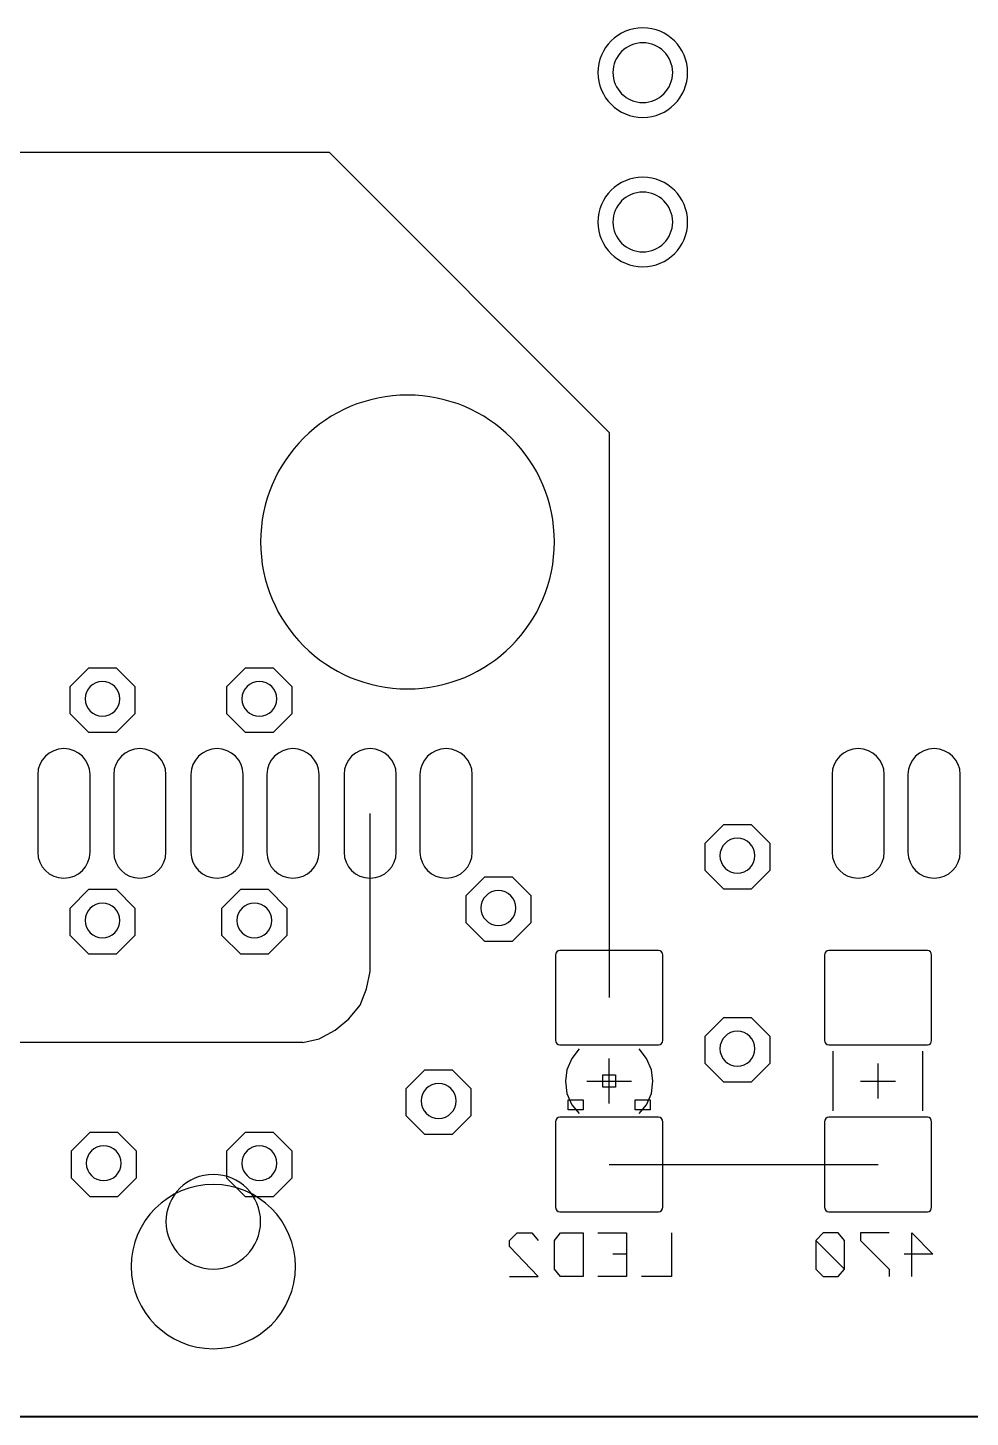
# Model space of a CAD drawing. Extents: x 82 to 212, y 79 to 137.
# Drawn here: x 143.79 to 159.82, y 78.68 to 102.3 of the extents above; entities that cross this region are included whole.
import ezdxf

# ---------------------------------------------------------------- set-up
doc = ezdxf.new("R2010")
doc.units = 0
for name, color, linetype in [('Circuit_2013-04-18', 7, 'CONTINUOUS'), ('Circuit_2013-08-08', 7, 'CONTINUOUS'), ('Cutout', 7, 'CONTINUOUS'), ('Holes_Screws', 7, 'CONTINUOUS')]:
    doc.layers.add(name, color=color, linetype=linetype)

msp = doc.modelspace()

# ---------------------------------------------------------------- linework, layer by layer
at = {"layer": 'Circuit_2013-04-18', "color": 7}
for points in [[(154.756556, 101.5365), (154.756556, 101.5365)], [(155.010556, 101.5365), (155.010556, 101.5365)], [(154.756556, 98.9965), (154.756556, 98.9965)], [(155.010556, 98.9965), (155.010556, 98.9965)], [(145.612556, 90.635667), (145.295056, 90.318167), (144.829389, 90.318167), (144.511889, 90.635667), (144.511889, 91.101333), (144.829389, 91.418833), (145.295056, 91.418833), (145.612556, 91.101333), (145.612556, 90.635667), (145.612556, 90.635667)], [(148.279556, 90.635667), (147.962056, 90.318167), (147.496389, 90.318167), (147.178889, 90.635667), (147.178889, 91.101333), (147.496389, 91.418833), (147.962056, 91.418833), (148.279556, 91.101333), (148.279556, 90.635667), (148.279556, 90.635667)], [(145.358556, 90.889667), (145.358556, 90.889667)], [(148.025556, 90.889667), (148.025556, 90.889667)], [(143.961556, 89.602733), (143.961556, 88.281933), (143.961556, 88.281933)], [(144.850556, 88.281933), (144.850556, 89.602733)], [(145.252722, 89.602733), (145.252722, 88.281933), (145.252722, 88.281933)], [(146.141722, 88.281933), (146.141722, 89.602733)], [(146.565056, 89.602733), (146.565056, 88.281933), (146.565056, 88.281933)], [(147.454056, 88.281933), (147.454056, 89.602733)], [(147.856222, 89.602733), (147.856222, 88.281933), (147.856222, 88.281933)], [(148.745222, 88.281933), (148.745222, 89.602733)], [(149.168556, 89.602733), (149.168556, 88.281933), (149.168556, 88.281933)], [(150.057556, 88.281933), (150.057556, 89.602733)], [(150.459722, 89.602733), (150.459722, 88.281933), (150.459722, 88.281933)], [(151.348722, 88.281933), (151.348722, 89.602733)], [(157.465889, 89.602733), (157.465889, 88.281933), (157.465889, 88.281933)], [(158.354889, 88.281933), (158.354889, 89.602733)], [(158.757056, 89.602733), (158.757056, 88.281933), (158.757056, 88.281933)], [(159.646056, 88.281933), (159.646056, 89.602733)], [(156.407556, 87.968667), (156.090056, 87.651167), (155.624389, 87.651167), (155.306889, 87.968667), (155.306889, 88.434333), (155.624389, 88.751833), (156.090056, 88.751833), (156.407556, 88.434333), (156.407556, 87.968667), (156.407556, 87.968667)], [(156.153556, 88.222667), (156.153556, 88.222667)], [(145.612556, 86.868), (145.295056, 86.5505), (144.829389, 86.5505), (144.511889, 86.868), (144.511889, 87.333667), (144.829389, 87.651167), (145.295056, 87.651167), (145.612556, 87.333667), (145.612556, 86.868), (145.612556, 86.868)], [(148.194889, 86.868), (147.877389, 86.5505), (147.411722, 86.5505), (147.094222, 86.868), (147.094222, 87.333667), (147.411722, 87.651167), (147.877389, 87.651167), (148.194889, 87.333667), (148.194889, 86.868), (148.194889, 86.868)], [(152.343556, 87.079667), (152.026056, 86.762167), (151.560389, 86.762167), (151.242889, 87.079667), (151.242889, 87.545333), (151.560389, 87.862833), (152.026056, 87.862833), (152.343556, 87.545333), (152.343556, 87.079667), (152.343556, 87.079667)], [(152.089556, 87.333667), (152.089556, 87.333667)], [(145.358556, 87.122), (145.358556, 87.122)], [(147.940889, 87.122), (147.940889, 87.122)], [(152.766889, 86.533567), (152.766889, 85.085767), (152.766889, 85.085767)], [(154.514409, 86.614), (152.839702, 86.614)], [(154.587222, 85.085767), (154.587222, 86.533567)], [(157.338889, 86.533567), (157.338889, 85.085767), (157.338889, 85.085767)], [(159.086409, 86.614), (157.411702, 86.614)], [(159.159222, 85.085767), (159.159222, 86.533567)], [(156.407556, 84.687833), (156.090056, 84.370333), (155.624389, 84.370333), (155.306889, 84.687833), (155.306889, 85.1535), (155.624389, 85.471), (156.090056, 85.471), (156.407556, 85.1535), (156.407556, 84.687833), (156.407556, 84.687833)], [(152.839702, 85.005333), (154.514409, 85.005333)], [(156.153556, 84.941833), (156.153556, 84.941833)], [(157.411702, 85.005333), (159.086409, 85.005333)], [(151.327556, 83.798833), (151.010056, 83.481333), (150.544389, 83.481333), (150.226889, 83.798833), (150.226889, 84.2645), (150.544389, 84.582), (151.010056, 84.582), (151.327556, 84.2645), (151.327556, 83.798833), (151.327556, 83.798833)], [(153.677056, 84.0105), (153.677056, 84.7725)], [(158.249056, 84.095167), (158.249056, 84.687833)], [(153.296056, 84.3915), (154.058056, 84.3915)], [(153.571222, 84.497333), (153.782889, 84.497333), (153.782889, 84.285667), (153.571222, 84.285667), (153.571222, 84.497333), (153.571222, 84.497333)], [(157.952722, 84.3915), (158.545389, 84.3915)], [(151.073556, 84.052833), (151.073556, 84.052833)], [(152.978556, 84.074), (153.232556, 84.074), (153.232556, 83.904667), (152.978556, 83.904667), (152.978556, 84.074), (152.978556, 84.074)], [(154.121556, 84.074), (154.375556, 84.074), (154.375556, 83.904667), (154.121556, 83.904667), (154.121556, 84.074), (154.121556, 84.074)], [(152.766889, 83.697233), (152.766889, 82.249433), (152.766889, 82.249433)], [(154.514409, 83.777667), (152.839702, 83.777667)], [(154.587222, 82.249433), (154.587222, 83.697233)], [(157.338889, 83.697233), (157.338889, 82.249433), (157.338889, 82.249433)], [(159.086409, 83.777667), (157.411702, 83.777667)], [(159.159222, 82.249433), (159.159222, 83.697233)], [(145.633722, 82.7405), (145.316222, 82.423), (144.850556, 82.423), (144.533056, 82.7405), (144.533056, 83.206167), (144.850556, 83.523667), (145.316222, 83.523667), (145.633722, 83.206167), (145.633722, 82.7405), (145.633722, 82.7405)], [(148.279556, 82.7405), (147.962056, 82.423), (147.496389, 82.423), (147.178889, 82.7405), (147.178889, 83.206167), (147.496389, 83.523667), (147.962056, 83.523667), (148.279556, 83.206167), (148.279556, 82.7405), (148.279556, 82.7405)], [(145.379722, 82.9945), (145.379722, 82.9945)], [(148.025556, 82.9945), (148.025556, 82.9945)], [(147.750389, 81.999667), (147.750389, 81.999667)], [(152.839702, 82.169), (154.514409, 82.169)], [(157.411702, 82.169), (159.086409, 82.169)], [(210.424889, 78.6765), (83.467222, 78.6765)]]:
    msp.add_lwpolyline(points, dxfattribs=at)
at = {"layer": 'Circuit_2013-04-18', "color": 5}
for points in [[(141.209889, 100.181833), (148.914556, 100.181833), (153.677056, 95.419333), (153.677056, 85.809667)], [(149.613056, 87.0585), (149.613056, 88.942333)], [(148.470056, 85.047667), (148.745222, 85.111167), (149.020389, 85.259333), (149.253222, 85.449833), (149.443722, 85.682667), (149.549556, 85.957833), (149.613056, 86.254167), (149.613056, 86.5505), (149.613056, 87.0585)], [(148.470056, 85.047667), (142.268222, 85.047667)], [(153.677056, 82.973333), (158.249056, 82.973333)], [(144.194389, 78.6765), (144.130889, 78.6765)], [(144.765889, 78.6765), (144.702389, 78.6765)], [(145.337389, 78.6765), (145.273889, 78.6765)], [(145.908889, 78.6765), (145.845389, 78.6765)], [(146.480389, 78.6765), (146.416889, 78.6765)], [(147.051889, 78.6765), (146.988389, 78.6765)], [(147.623389, 78.6765), (147.559889, 78.6765)], [(148.194889, 78.6765), (148.131389, 78.6765)], [(148.766389, 78.6765), (148.702889, 78.6765)], [(149.337889, 78.6765), (149.274389, 78.6765)], [(149.909389, 78.6765), (149.845889, 78.6765)], [(150.480889, 78.6765), (150.417389, 78.6765)], [(151.052389, 78.6765), (150.988889, 78.6765)], [(151.623889, 78.6765), (151.560389, 78.6765)], [(152.195389, 78.6765), (152.131889, 78.6765)], [(152.766889, 78.6765), (152.703389, 78.6765)], [(153.359556, 78.6765), (153.274889, 78.6765)], [(153.931056, 78.6765), (153.867556, 78.6765)], [(154.502556, 78.6765), (154.439056, 78.6765)], [(155.074056, 78.6765), (155.010556, 78.6765)], [(155.645556, 78.6765), (155.582056, 78.6765)], [(156.217056, 78.6765), (156.153556, 78.6765)], [(156.788556, 78.6765), (156.725056, 78.6765)], [(157.360056, 78.6765), (157.296556, 78.6765)], [(157.931556, 78.6765), (157.868056, 78.6765)], [(158.503056, 78.6765), (158.439556, 78.6765)], [(159.074556, 78.6765), (159.011056, 78.6765)], [(159.646056, 78.6765), (159.582556, 78.6765)]]:
    msp.add_lwpolyline(points, dxfattribs=at)
at = {"layer": 'Circuit_2013-04-18', "color": 6}
for points in [[(152.745722, 93.556667), (152.745722, 93.556667)], [(153.169056, 84.941833), (153.042056, 84.7725), (152.957389, 84.582), (152.936222, 84.3915), (152.957389, 84.179833), (153.042056, 83.989333), (153.169056, 83.841167)], [(154.185056, 83.841167), (154.312056, 83.989333), (154.396722, 84.179833), (154.417889, 84.3915), (154.396722, 84.582), (154.312056, 84.7725), (154.185056, 84.941833)], [(157.487056, 83.8835), (157.487056, 84.8995)], [(159.011056, 83.8835), (159.011056, 84.8995)]]:
    msp.add_lwpolyline(points, dxfattribs=at)
at = {"layer": 'Circuit_2013-04-18', "color": 2}
for points in [[(151.983722, 81.068333), (152.470556, 81.068333), (151.983722, 81.576333), (151.983722, 81.682167), (152.110722, 81.809167), (152.364722, 81.809167), (152.470556, 81.682167)], [(153.232556, 81.809167), (153.232556, 81.068333), (152.851556, 81.068333), (152.745722, 81.195333), (152.745722, 81.682167), (152.851556, 81.809167), (153.232556, 81.809167)], [(153.486556, 81.809167), (153.973389, 81.809167), (153.973389, 81.068333), (153.486556, 81.068333)], [(154.735389, 81.809167), (154.735389, 81.068333), (154.227389, 81.068333)], [(153.973389, 81.449333), (153.740556, 81.449333)]]:
    msp.add_lwpolyline(points, dxfattribs=at)
at = {"layer": 'Circuit_2013-04-18', "color": 1}
for points in [[(157.677556, 81.195333), (157.677556, 81.682167), (157.571722, 81.809167), (157.317722, 81.809167), (157.190722, 81.682167), (157.190722, 81.195333), (157.317722, 81.068333), (157.571722, 81.068333), (157.677556, 81.195333), (157.190722, 81.682167)], [(158.439556, 81.809167), (157.952722, 81.809167), (157.952722, 81.682167), (158.439556, 81.195333), (158.439556, 81.068333)], [(158.820556, 81.068333), (158.820556, 81.809167), (159.180389, 81.449333), (158.693556, 81.449333)]]:
    msp.add_lwpolyline(points, dxfattribs=at)
at = {"layer": 'Circuit_2013-04-18', "color": 7}
for points in [[(154.248556, 102.2985), (153.827714, 102.2985), (153.486556, 101.957341), (153.486556, 101.5365)], [(155.010556, 101.5365), (155.010556, 101.957341), (154.669397, 102.2985), (154.248556, 102.2985)], [(154.248556, 102.0445), (153.967996, 102.0445), (153.740556, 101.81706), (153.740556, 101.5365)], [(154.756556, 101.5365), (154.756556, 101.81706), (154.529115, 102.0445), (154.248556, 102.0445)], [(153.486556, 101.5365), (153.486556, 101.115659), (153.827714, 100.7745), (154.248556, 100.7745)], [(153.740556, 101.5365), (153.740556, 101.25594), (153.967996, 101.0285), (154.248556, 101.0285)], [(154.248556, 100.7745), (154.669397, 100.7745), (155.010556, 101.115659), (155.010556, 101.5365)], [(154.248556, 101.0285), (154.529115, 101.0285), (154.756556, 101.25594), (154.756556, 101.5365)], [(154.248556, 99.7585), (153.827714, 99.7585), (153.486556, 99.417341), (153.486556, 98.9965)], [(155.010556, 98.9965), (155.010556, 99.417341), (154.669397, 99.7585), (154.248556, 99.7585)], [(154.248556, 99.5045), (153.967996, 99.5045), (153.740556, 99.27706), (153.740556, 98.9965)], [(154.756556, 98.9965), (154.756556, 99.27706), (154.529115, 99.5045), (154.248556, 99.5045)], [(153.486556, 98.9965), (153.486556, 98.575659), (153.827714, 98.2345), (154.248556, 98.2345)], [(153.740556, 98.9965), (153.740556, 98.71594), (153.967996, 98.4885), (154.248556, 98.4885)], [(154.248556, 98.2345), (154.669397, 98.2345), (155.010556, 98.575659), (155.010556, 98.9965)], [(154.248556, 98.4885), (154.529115, 98.4885), (154.756556, 98.71594), (154.756556, 98.9965)], [(145.062222, 91.186), (144.898562, 91.186), (144.765889, 91.053327), (144.765889, 90.889667)], [(145.358556, 90.889667), (145.358556, 91.053327), (145.225883, 91.186), (145.062222, 91.186)], [(147.729222, 91.186), (147.565562, 91.186), (147.432889, 91.053327), (147.432889, 90.889667)], [(148.025556, 90.889667), (148.025556, 91.053327), (147.892883, 91.186), (147.729222, 91.186)], [(144.765889, 90.889667), (144.765889, 90.726006), (144.898562, 90.593333), (145.062222, 90.593333)], [(145.062222, 90.593333), (145.225883, 90.593333), (145.358556, 90.726006), (145.358556, 90.889667)], [(147.432889, 90.889667), (147.432889, 90.726006), (147.565562, 90.593333), (147.729222, 90.593333)], [(147.729222, 90.593333), (147.892883, 90.593333), (148.025556, 90.726006), (148.025556, 90.889667)], [(144.406056, 90.043), (144.160565, 90.043), (143.961556, 89.845885), (143.961556, 89.602733)], [(144.850556, 89.602733), (144.850556, 89.845885), (144.651547, 90.043), (144.406056, 90.043)], [(145.697222, 90.043), (145.451731, 90.043), (145.252722, 89.845885), (145.252722, 89.602733)], [(146.141722, 89.602733), (146.141722, 89.845885), (145.942713, 90.043), (145.697222, 90.043)], [(147.009556, 90.043), (146.764065, 90.043), (146.565056, 89.845885), (146.565056, 89.602733)], [(147.454056, 89.602733), (147.454056, 89.845885), (147.255047, 90.043), (147.009556, 90.043)], [(148.300722, 90.043), (148.055231, 90.043), (147.856222, 89.845885), (147.856222, 89.602733)], [(148.745222, 89.602733), (148.745222, 89.845885), (148.546213, 90.043), (148.300722, 90.043)], [(149.613056, 90.043), (149.367565, 90.043), (149.168556, 89.845885), (149.168556, 89.602733)], [(150.057556, 89.602733), (150.057556, 89.845885), (149.858547, 90.043), (149.613056, 90.043)], [(150.904222, 90.043), (150.658731, 90.043), (150.459722, 89.845885), (150.459722, 89.602733)], [(151.348722, 89.602733), (151.348722, 89.845885), (151.149713, 90.043), (150.904222, 90.043)], [(157.910389, 90.043), (157.664898, 90.043), (157.465889, 89.845885), (157.465889, 89.602733)], [(158.354889, 89.602733), (158.354889, 89.845885), (158.15588, 90.043), (157.910389, 90.043)], [(159.201556, 90.043), (158.956065, 90.043), (158.757056, 89.845885), (158.757056, 89.602733)], [(159.646056, 89.602733), (159.646056, 89.845885), (159.447047, 90.043), (159.201556, 90.043)], [(155.857222, 88.519), (155.693562, 88.519), (155.560889, 88.386327), (155.560889, 88.222667)], [(156.153556, 88.222667), (156.153556, 88.386327), (156.020883, 88.519), (155.857222, 88.519)], [(143.961556, 88.281933), (143.961556, 88.038782), (144.160565, 87.841667), (144.406056, 87.841667)], [(144.406056, 87.841667), (144.651547, 87.841667), (144.850556, 88.038782), (144.850556, 88.281933)], [(145.252722, 88.281933), (145.252722, 88.038782), (145.451731, 87.841667), (145.697222, 87.841667)], [(145.697222, 87.841667), (145.942713, 87.841667), (146.141722, 88.038782), (146.141722, 88.281933)], [(146.565056, 88.281933), (146.565056, 88.038782), (146.764065, 87.841667), (147.009556, 87.841667)], [(147.009556, 87.841667), (147.255047, 87.841667), (147.454056, 88.038782), (147.454056, 88.281933)], [(147.856222, 88.281933), (147.856222, 88.038782), (148.055231, 87.841667), (148.300722, 87.841667)], [(148.300722, 87.841667), (148.546213, 87.841667), (148.745222, 88.038782), (148.745222, 88.281933)], [(149.168556, 88.281933), (149.168556, 88.038782), (149.367565, 87.841667), (149.613056, 87.841667)], [(149.613056, 87.841667), (149.858547, 87.841667), (150.057556, 88.038782), (150.057556, 88.281933)], [(150.459722, 88.281933), (150.459722, 88.038782), (150.658731, 87.841667), (150.904222, 87.841667)], [(150.904222, 87.841667), (151.149713, 87.841667), (151.348722, 88.038782), (151.348722, 88.281933)], [(155.560889, 88.222667), (155.560889, 88.059006), (155.693562, 87.926333), (155.857222, 87.926333)], [(155.857222, 87.926333), (156.020883, 87.926333), (156.153556, 88.059006), (156.153556, 88.222667)], [(157.465889, 88.281933), (157.465889, 88.038782), (157.664898, 87.841667), (157.910389, 87.841667)], [(157.910389, 87.841667), (158.15588, 87.841667), (158.354889, 88.038782), (158.354889, 88.281933)], [(158.757056, 88.281933), (158.757056, 88.038782), (158.956065, 87.841667), (159.201556, 87.841667)], [(159.201556, 87.841667), (159.447047, 87.841667), (159.646056, 88.038782), (159.646056, 88.281933)], [(145.062222, 87.418333), (144.898562, 87.418333), (144.765889, 87.285661), (144.765889, 87.122)], [(145.358556, 87.122), (145.358556, 87.285661), (145.225883, 87.418333), (145.062222, 87.418333)], [(147.644556, 87.418333), (147.480895, 87.418333), (147.348222, 87.285661), (147.348222, 87.122)], [(147.940889, 87.122), (147.940889, 87.285661), (147.808216, 87.418333), (147.644556, 87.418333)], [(151.793222, 87.63), (151.629562, 87.63), (151.496889, 87.497327), (151.496889, 87.333667)], [(152.089556, 87.333667), (152.089556, 87.497327), (151.956883, 87.63), (151.793222, 87.63)], [(151.496889, 87.333667), (151.496889, 87.170006), (151.629562, 87.037333), (151.793222, 87.037333)], [(151.793222, 87.037333), (151.956883, 87.037333), (152.089556, 87.170006), (152.089556, 87.333667)], [(144.765889, 87.122), (144.765889, 86.958339), (144.898562, 86.825667), (145.062222, 86.825667)], [(145.062222, 86.825667), (145.225883, 86.825667), (145.358556, 86.958339), (145.358556, 87.122)], [(147.348222, 87.122), (147.348222, 86.958339), (147.480895, 86.825667), (147.644556, 86.825667)], [(147.644556, 86.825667), (147.808216, 86.825667), (147.940889, 86.958339), (147.940889, 87.122)], [(152.839702, 86.614), (152.799488, 86.614), (152.766889, 86.577988), (152.766889, 86.533567)], [(154.587222, 86.533567), (154.587222, 86.577988), (154.55462, 86.614), (154.514409, 86.614)], [(157.411702, 86.614), (157.371488, 86.614), (157.338889, 86.577988), (157.338889, 86.533567)], [(159.159222, 86.533567), (159.159222, 86.577988), (159.12662, 86.614), (159.086409, 86.614)], [(152.766889, 85.085767), (152.766889, 85.041345), (152.799488, 85.005333), (152.839702, 85.005333)], [(154.514409, 85.005333), (154.554623, 85.005333), (154.587222, 85.041345), (154.587222, 85.085767)], [(155.857222, 85.238167), (155.693562, 85.238167), (155.560889, 85.105494), (155.560889, 84.941833)], [(156.153556, 84.941833), (156.153556, 85.105494), (156.020883, 85.238167), (155.857222, 85.238167)], [(157.338889, 85.085767), (157.338889, 85.041345), (157.371488, 85.005333), (157.411702, 85.005333)], [(159.086409, 85.005333), (159.12662, 85.005333), (159.159222, 85.041345), (159.159222, 85.085767)], [(155.560889, 84.941833), (155.560889, 84.778173), (155.693562, 84.6455), (155.857222, 84.6455)], [(155.857222, 84.6455), (156.020883, 84.6455), (156.153556, 84.778173), (156.153556, 84.941833)], [(150.777222, 84.349167), (150.613562, 84.349167), (150.480889, 84.216494), (150.480889, 84.052833)], [(151.073556, 84.052833), (151.073556, 84.216494), (150.940883, 84.349167), (150.777222, 84.349167)], [(150.480889, 84.052833), (150.480889, 83.889173), (150.613562, 83.7565), (150.777222, 83.7565)], [(150.777222, 83.7565), (150.940883, 83.7565), (151.073556, 83.889173), (151.073556, 84.052833)], [(152.839702, 83.777667), (152.799488, 83.777667), (152.766889, 83.741655), (152.766889, 83.697233)], [(154.587222, 83.697233), (154.587222, 83.741655), (154.55462, 83.777667), (154.514409, 83.777667)], [(157.411702, 83.777667), (157.371488, 83.777667), (157.338889, 83.741655), (157.338889, 83.697233)], [(159.159222, 83.697233), (159.159222, 83.741655), (159.12662, 83.777667), (159.086409, 83.777667)], [(145.083389, 83.290833), (144.919728, 83.290833), (144.787056, 83.158161), (144.787056, 82.9945)], [(145.379722, 82.9945), (145.379722, 83.158161), (145.24705, 83.290833), (145.083389, 83.290833)], [(147.729222, 83.290833), (147.565562, 83.290833), (147.432889, 83.158161), (147.432889, 82.9945)], [(148.025556, 82.9945), (148.025556, 83.158161), (147.892883, 83.290833), (147.729222, 83.290833)], [(144.787056, 82.9945), (144.787056, 82.830839), (144.919728, 82.698167), (145.083389, 82.698167)], [(145.083389, 82.698167), (145.24705, 82.698167), (145.379722, 82.830839), (145.379722, 82.9945)], [(147.432889, 82.9945), (147.432889, 82.830839), (147.565562, 82.698167), (147.729222, 82.698167)], [(147.729222, 82.698167), (147.892883, 82.698167), (148.025556, 82.830839), (148.025556, 82.9945)], [(146.946056, 82.804), (146.501835, 82.804), (146.141722, 82.443887), (146.141722, 81.999667)], [(147.750389, 81.999667), (147.750389, 82.443887), (147.390276, 82.804), (146.946056, 82.804)], [(152.766889, 82.249433), (152.766889, 82.205012), (152.799488, 82.169), (152.839702, 82.169)], [(154.514409, 82.169), (154.554623, 82.169), (154.587222, 82.205012), (154.587222, 82.249433)], [(157.338889, 82.249433), (157.338889, 82.205012), (157.371488, 82.169), (157.411702, 82.169)], [(159.086409, 82.169), (159.12662, 82.169), (159.159222, 82.205012), (159.159222, 82.249433)], [(146.141722, 81.999667), (146.141722, 81.555446), (146.501835, 81.195333), (146.946056, 81.195333)], [(146.946056, 81.195333), (147.390276, 81.195333), (147.750389, 81.555446), (147.750389, 81.999667)]]:
    msp.add_open_spline(points, degree=3, dxfattribs=at)
at = {"layer": 'Circuit_2013-04-18', "color": 6}
for points in [[(150.248056, 96.054333), (148.868632, 96.054333), (147.750389, 94.93609), (147.750389, 93.556667)], [(152.745722, 93.556667), (152.745722, 94.93609), (151.627479, 96.054333), (150.248056, 96.054333)], [(147.750389, 93.556667), (147.750389, 92.177243), (148.868632, 91.059), (150.248056, 91.059)], [(150.248056, 91.059), (151.627479, 91.059), (152.745722, 92.177243), (152.745722, 93.556667)]]:
    msp.add_open_spline(points, degree=3, dxfattribs=at)
at = {"layer": 'Circuit_2013-08-08', "color": 7}
for points in [[(154.756556, 101.5365), (154.756556, 101.5365)], [(155.010556, 101.5365), (155.010556, 101.5365)], [(154.756556, 98.9965), (154.756556, 98.9965)], [(155.010556, 98.9965), (155.010556, 98.9965)], [(145.612556, 90.635667), (145.295056, 90.318167), (144.829389, 90.318167), (144.511889, 90.635667), (144.511889, 91.101333), (144.829389, 91.418833), (145.295056, 91.418833), (145.612556, 91.101333), (145.612556, 90.635667), (145.612556, 90.635667)], [(148.279556, 90.635667), (147.962056, 90.318167), (147.496389, 90.318167), (147.178889, 90.635667), (147.178889, 91.101333), (147.496389, 91.418833), (147.962056, 91.418833), (148.279556, 91.101333), (148.279556, 90.635667), (148.279556, 90.635667)], [(145.358556, 90.889667), (145.358556, 90.889667)], [(148.025556, 90.889667), (148.025556, 90.889667)], [(143.961556, 89.602733), (143.961556, 88.281933), (143.961556, 88.281933)], [(144.850556, 88.281933), (144.850556, 89.602733)], [(145.252722, 89.602733), (145.252722, 88.281933), (145.252722, 88.281933)], [(146.141722, 88.281933), (146.141722, 89.602733)], [(146.565056, 89.602733), (146.565056, 88.281933), (146.565056, 88.281933)], [(147.454056, 88.281933), (147.454056, 89.602733)], [(147.856222, 89.602733), (147.856222, 88.281933), (147.856222, 88.281933)], [(148.745222, 88.281933), (148.745222, 89.602733)], [(149.168556, 89.602733), (149.168556, 88.281933), (149.168556, 88.281933)], [(150.057556, 88.281933), (150.057556, 89.602733)], [(150.459722, 89.602733), (150.459722, 88.281933), (150.459722, 88.281933)], [(151.348722, 88.281933), (151.348722, 89.602733)], [(157.465889, 89.602733), (157.465889, 88.281933), (157.465889, 88.281933)], [(158.354889, 88.281933), (158.354889, 89.602733)], [(158.757056, 89.602733), (158.757056, 88.281933), (158.757056, 88.281933)], [(159.646056, 88.281933), (159.646056, 89.602733)], [(156.407556, 87.968667), (156.090056, 87.651167), (155.624389, 87.651167), (155.306889, 87.968667), (155.306889, 88.434333), (155.624389, 88.751833), (156.090056, 88.751833), (156.407556, 88.434333), (156.407556, 87.968667), (156.407556, 87.968667)], [(156.153556, 88.222667), (156.153556, 88.222667)], [(145.612556, 86.868), (145.295056, 86.5505), (144.829389, 86.5505), (144.511889, 86.868), (144.511889, 87.333667), (144.829389, 87.651167), (145.295056, 87.651167), (145.612556, 87.333667), (145.612556, 86.868), (145.612556, 86.868)], [(148.194889, 86.868), (147.877389, 86.5505), (147.411722, 86.5505), (147.094222, 86.868), (147.094222, 87.333667), (147.411722, 87.651167), (147.877389, 87.651167), (148.194889, 87.333667), (148.194889, 86.868), (148.194889, 86.868)], [(152.343556, 87.079667), (152.026056, 86.762167), (151.560389, 86.762167), (151.242889, 87.079667), (151.242889, 87.545333), (151.560389, 87.862833), (152.026056, 87.862833), (152.343556, 87.545333), (152.343556, 87.079667), (152.343556, 87.079667)], [(152.089556, 87.333667), (152.089556, 87.333667)], [(145.358556, 87.122), (145.358556, 87.122)], [(147.940889, 87.122), (147.940889, 87.122)], [(152.766889, 86.533567), (152.766889, 85.085767), (152.766889, 85.085767)], [(154.514409, 86.614), (152.839702, 86.614)], [(154.587222, 85.085767), (154.587222, 86.533567)], [(157.338889, 86.533567), (157.338889, 85.085767), (157.338889, 85.085767)], [(159.086409, 86.614), (157.411702, 86.614)], [(159.159222, 85.085767), (159.159222, 86.533567)], [(156.407556, 84.687833), (156.090056, 84.370333), (155.624389, 84.370333), (155.306889, 84.687833), (155.306889, 85.1535), (155.624389, 85.471), (156.090056, 85.471), (156.407556, 85.1535), (156.407556, 84.687833), (156.407556, 84.687833)], [(152.839702, 85.005333), (154.514409, 85.005333)], [(156.153556, 84.941833), (156.153556, 84.941833)], [(157.411702, 85.005333), (159.086409, 85.005333)], [(151.327556, 83.798833), (151.010056, 83.481333), (150.544389, 83.481333), (150.226889, 83.798833), (150.226889, 84.2645), (150.544389, 84.582), (151.010056, 84.582), (151.327556, 84.2645), (151.327556, 83.798833), (151.327556, 83.798833)], [(153.677056, 84.0105), (153.677056, 84.7725)], [(158.249056, 84.095167), (158.249056, 84.687833)], [(153.296056, 84.3915), (154.058056, 84.3915)], [(153.571222, 84.497333), (153.782889, 84.497333), (153.782889, 84.285667), (153.571222, 84.285667), (153.571222, 84.497333), (153.571222, 84.497333)], [(157.952722, 84.3915), (158.545389, 84.3915)], [(151.073556, 84.052833), (151.073556, 84.052833)], [(152.978556, 84.074), (153.232556, 84.074), (153.232556, 83.904667), (152.978556, 83.904667), (152.978556, 84.074), (152.978556, 84.074)], [(154.121556, 84.074), (154.375556, 84.074), (154.375556, 83.904667), (154.121556, 83.904667), (154.121556, 84.074), (154.121556, 84.074)], [(152.766889, 83.697233), (152.766889, 82.249433), (152.766889, 82.249433)], [(154.514409, 83.777667), (152.839702, 83.777667)], [(154.587222, 82.249433), (154.587222, 83.697233)], [(157.338889, 83.697233), (157.338889, 82.249433), (157.338889, 82.249433)], [(159.086409, 83.777667), (157.411702, 83.777667)], [(159.159222, 82.249433), (159.159222, 83.697233)], [(145.633722, 82.7405), (145.316222, 82.423), (144.850556, 82.423), (144.533056, 82.7405), (144.533056, 83.206167), (144.850556, 83.523667), (145.316222, 83.523667), (145.633722, 83.206167), (145.633722, 82.7405), (145.633722, 82.7405)], [(148.279556, 82.7405), (147.962056, 82.423), (147.496389, 82.423), (147.178889, 82.7405), (147.178889, 83.206167), (147.496389, 83.523667), (147.962056, 83.523667), (148.279556, 83.206167), (148.279556, 82.7405), (148.279556, 82.7405)], [(145.379722, 82.9945), (145.379722, 82.9945)], [(148.025556, 82.9945), (148.025556, 82.9945)], [(152.839702, 82.169), (154.514409, 82.169)], [(157.411702, 82.169), (159.086409, 82.169)], [(148.343056, 81.237667), (148.343056, 81.237667)], [(210.424889, 78.6765), (83.467222, 78.6765)]]:
    msp.add_lwpolyline(points, dxfattribs=at)
at = {"layer": 'Circuit_2013-08-08', "color": 5}
for points in [[(141.209889, 100.181833), (148.914556, 100.181833), (153.677056, 95.419333), (153.677056, 85.809667)], [(149.613056, 87.0585), (149.613056, 88.942333)], [(148.470056, 85.047667), (148.745222, 85.111167), (149.020389, 85.259333), (149.253222, 85.449833), (149.443722, 85.682667), (149.549556, 85.957833), (149.613056, 86.254167), (149.613056, 86.5505), (149.613056, 87.0585)], [(148.470056, 85.047667), (142.268222, 85.047667)], [(153.677056, 82.973333), (158.249056, 82.973333)], [(144.194389, 78.6765), (144.130889, 78.6765)], [(144.765889, 78.6765), (144.702389, 78.6765)], [(145.337389, 78.6765), (145.273889, 78.6765)], [(145.908889, 78.6765), (145.845389, 78.6765)], [(146.480389, 78.6765), (146.416889, 78.6765)], [(147.051889, 78.6765), (146.988389, 78.6765)], [(147.623389, 78.6765), (147.559889, 78.6765)], [(148.194889, 78.6765), (148.131389, 78.6765)], [(148.766389, 78.6765), (148.702889, 78.6765)], [(149.337889, 78.6765), (149.274389, 78.6765)], [(149.909389, 78.6765), (149.845889, 78.6765)], [(150.480889, 78.6765), (150.417389, 78.6765)], [(151.052389, 78.6765), (150.988889, 78.6765)], [(151.623889, 78.6765), (151.560389, 78.6765)], [(152.195389, 78.6765), (152.131889, 78.6765)], [(152.766889, 78.6765), (152.703389, 78.6765)], [(153.359556, 78.6765), (153.274889, 78.6765)], [(153.931056, 78.6765), (153.867556, 78.6765)], [(154.502556, 78.6765), (154.439056, 78.6765)], [(155.074056, 78.6765), (155.010556, 78.6765)], [(155.645556, 78.6765), (155.582056, 78.6765)], [(156.217056, 78.6765), (156.153556, 78.6765)], [(156.788556, 78.6765), (156.725056, 78.6765)], [(157.360056, 78.6765), (157.296556, 78.6765)], [(157.931556, 78.6765), (157.868056, 78.6765)], [(158.503056, 78.6765), (158.439556, 78.6765)], [(159.074556, 78.6765), (159.011056, 78.6765)], [(159.646056, 78.6765), (159.582556, 78.6765)]]:
    msp.add_lwpolyline(points, dxfattribs=at)
at = {"layer": 'Circuit_2013-08-08', "color": 6}
for points in [[(152.745722, 93.556667), (152.745722, 93.556667)], [(153.169056, 84.941833), (153.042056, 84.7725), (152.957389, 84.582), (152.936222, 84.3915), (152.957389, 84.179833), (153.042056, 83.989333), (153.169056, 83.841167)], [(154.185056, 83.841167), (154.312056, 83.989333), (154.396722, 84.179833), (154.417889, 84.3915), (154.396722, 84.582), (154.312056, 84.7725), (154.185056, 84.941833)], [(157.487056, 83.8835), (157.487056, 84.8995)], [(159.011056, 83.8835), (159.011056, 84.8995)]]:
    msp.add_lwpolyline(points, dxfattribs=at)
at = {"layer": 'Circuit_2013-08-08', "color": 2}
for points in [[(151.983722, 81.068333), (152.470556, 81.068333), (151.983722, 81.576333), (151.983722, 81.682167), (152.110722, 81.809167), (152.364722, 81.809167), (152.470556, 81.682167)], [(153.232556, 81.809167), (153.232556, 81.068333), (152.851556, 81.068333), (152.745722, 81.195333), (152.745722, 81.682167), (152.851556, 81.809167), (153.232556, 81.809167)], [(153.486556, 81.809167), (153.973389, 81.809167), (153.973389, 81.068333), (153.486556, 81.068333)], [(154.735389, 81.809167), (154.735389, 81.068333), (154.227389, 81.068333)], [(153.973389, 81.449333), (153.740556, 81.449333)]]:
    msp.add_lwpolyline(points, dxfattribs=at)
at = {"layer": 'Circuit_2013-08-08', "color": 1}
for points in [[(157.677556, 81.195333), (157.677556, 81.682167), (157.571722, 81.809167), (157.317722, 81.809167), (157.190722, 81.682167), (157.190722, 81.195333), (157.317722, 81.068333), (157.571722, 81.068333), (157.677556, 81.195333), (157.190722, 81.682167)], [(158.439556, 81.809167), (157.952722, 81.809167), (157.952722, 81.682167), (158.439556, 81.195333), (158.439556, 81.068333)], [(158.820556, 81.068333), (158.820556, 81.809167), (159.180389, 81.449333), (158.693556, 81.449333)]]:
    msp.add_lwpolyline(points, dxfattribs=at)
at = {"layer": 'Circuit_2013-08-08', "color": 7}
for points in [[(154.248556, 102.2985), (153.827714, 102.2985), (153.486556, 101.957341), (153.486556, 101.5365)], [(155.010556, 101.5365), (155.010556, 101.957341), (154.669397, 102.2985), (154.248556, 102.2985)], [(154.248556, 102.0445), (153.967996, 102.0445), (153.740556, 101.81706), (153.740556, 101.5365)], [(154.756556, 101.5365), (154.756556, 101.81706), (154.529115, 102.0445), (154.248556, 102.0445)], [(153.486556, 101.5365), (153.486556, 101.115659), (153.827714, 100.7745), (154.248556, 100.7745)], [(153.740556, 101.5365), (153.740556, 101.25594), (153.967996, 101.0285), (154.248556, 101.0285)], [(154.248556, 100.7745), (154.669397, 100.7745), (155.010556, 101.115659), (155.010556, 101.5365)], [(154.248556, 101.0285), (154.529115, 101.0285), (154.756556, 101.25594), (154.756556, 101.5365)], [(154.248556, 99.7585), (153.827714, 99.7585), (153.486556, 99.417341), (153.486556, 98.9965)], [(155.010556, 98.9965), (155.010556, 99.417341), (154.669397, 99.7585), (154.248556, 99.7585)], [(154.248556, 99.5045), (153.967996, 99.5045), (153.740556, 99.27706), (153.740556, 98.9965)], [(154.756556, 98.9965), (154.756556, 99.27706), (154.529115, 99.5045), (154.248556, 99.5045)], [(153.486556, 98.9965), (153.486556, 98.575659), (153.827714, 98.2345), (154.248556, 98.2345)], [(153.740556, 98.9965), (153.740556, 98.71594), (153.967996, 98.4885), (154.248556, 98.4885)], [(154.248556, 98.2345), (154.669397, 98.2345), (155.010556, 98.575659), (155.010556, 98.9965)], [(154.248556, 98.4885), (154.529115, 98.4885), (154.756556, 98.71594), (154.756556, 98.9965)], [(145.062222, 91.186), (144.898562, 91.186), (144.765889, 91.053327), (144.765889, 90.889667)], [(145.358556, 90.889667), (145.358556, 91.053327), (145.225883, 91.186), (145.062222, 91.186)], [(147.729222, 91.186), (147.565562, 91.186), (147.432889, 91.053327), (147.432889, 90.889667)], [(148.025556, 90.889667), (148.025556, 91.053327), (147.892883, 91.186), (147.729222, 91.186)], [(144.765889, 90.889667), (144.765889, 90.726006), (144.898562, 90.593333), (145.062222, 90.593333)], [(145.062222, 90.593333), (145.225883, 90.593333), (145.358556, 90.726006), (145.358556, 90.889667)], [(147.432889, 90.889667), (147.432889, 90.726006), (147.565562, 90.593333), (147.729222, 90.593333)], [(147.729222, 90.593333), (147.892883, 90.593333), (148.025556, 90.726006), (148.025556, 90.889667)], [(144.406056, 90.043), (144.160565, 90.043), (143.961556, 89.845885), (143.961556, 89.602733)], [(144.850556, 89.602733), (144.850556, 89.845885), (144.651547, 90.043), (144.406056, 90.043)], [(145.697222, 90.043), (145.451731, 90.043), (145.252722, 89.845885), (145.252722, 89.602733)], [(146.141722, 89.602733), (146.141722, 89.845885), (145.942713, 90.043), (145.697222, 90.043)], [(147.009556, 90.043), (146.764065, 90.043), (146.565056, 89.845885), (146.565056, 89.602733)], [(147.454056, 89.602733), (147.454056, 89.845885), (147.255047, 90.043), (147.009556, 90.043)], [(148.300722, 90.043), (148.055231, 90.043), (147.856222, 89.845885), (147.856222, 89.602733)], [(148.745222, 89.602733), (148.745222, 89.845885), (148.546213, 90.043), (148.300722, 90.043)], [(149.613056, 90.043), (149.367565, 90.043), (149.168556, 89.845885), (149.168556, 89.602733)], [(150.057556, 89.602733), (150.057556, 89.845885), (149.858547, 90.043), (149.613056, 90.043)], [(150.904222, 90.043), (150.658731, 90.043), (150.459722, 89.845885), (150.459722, 89.602733)], [(151.348722, 89.602733), (151.348722, 89.845885), (151.149713, 90.043), (150.904222, 90.043)], [(157.910389, 90.043), (157.664898, 90.043), (157.465889, 89.845885), (157.465889, 89.602733)], [(158.354889, 89.602733), (158.354889, 89.845885), (158.15588, 90.043), (157.910389, 90.043)], [(159.201556, 90.043), (158.956065, 90.043), (158.757056, 89.845885), (158.757056, 89.602733)], [(159.646056, 89.602733), (159.646056, 89.845885), (159.447047, 90.043), (159.201556, 90.043)], [(155.857222, 88.519), (155.693562, 88.519), (155.560889, 88.386327), (155.560889, 88.222667)], [(156.153556, 88.222667), (156.153556, 88.386327), (156.020883, 88.519), (155.857222, 88.519)], [(143.961556, 88.281933), (143.961556, 88.038782), (144.160565, 87.841667), (144.406056, 87.841667)], [(144.406056, 87.841667), (144.651547, 87.841667), (144.850556, 88.038782), (144.850556, 88.281933)], [(145.252722, 88.281933), (145.252722, 88.038782), (145.451731, 87.841667), (145.697222, 87.841667)], [(145.697222, 87.841667), (145.942713, 87.841667), (146.141722, 88.038782), (146.141722, 88.281933)], [(146.565056, 88.281933), (146.565056, 88.038782), (146.764065, 87.841667), (147.009556, 87.841667)], [(147.009556, 87.841667), (147.255047, 87.841667), (147.454056, 88.038782), (147.454056, 88.281933)], [(147.856222, 88.281933), (147.856222, 88.038782), (148.055231, 87.841667), (148.300722, 87.841667)], [(148.300722, 87.841667), (148.546213, 87.841667), (148.745222, 88.038782), (148.745222, 88.281933)], [(149.168556, 88.281933), (149.168556, 88.038782), (149.367565, 87.841667), (149.613056, 87.841667)], [(149.613056, 87.841667), (149.858547, 87.841667), (150.057556, 88.038782), (150.057556, 88.281933)], [(150.459722, 88.281933), (150.459722, 88.038782), (150.658731, 87.841667), (150.904222, 87.841667)], [(150.904222, 87.841667), (151.149713, 87.841667), (151.348722, 88.038782), (151.348722, 88.281933)], [(155.560889, 88.222667), (155.560889, 88.059006), (155.693562, 87.926333), (155.857222, 87.926333)], [(155.857222, 87.926333), (156.020883, 87.926333), (156.153556, 88.059006), (156.153556, 88.222667)], [(157.465889, 88.281933), (157.465889, 88.038782), (157.664898, 87.841667), (157.910389, 87.841667)], [(157.910389, 87.841667), (158.15588, 87.841667), (158.354889, 88.038782), (158.354889, 88.281933)], [(158.757056, 88.281933), (158.757056, 88.038782), (158.956065, 87.841667), (159.201556, 87.841667)], [(159.201556, 87.841667), (159.447047, 87.841667), (159.646056, 88.038782), (159.646056, 88.281933)], [(145.062222, 87.418333), (144.898562, 87.418333), (144.765889, 87.285661), (144.765889, 87.122)], [(145.358556, 87.122), (145.358556, 87.285661), (145.225883, 87.418333), (145.062222, 87.418333)], [(147.644556, 87.418333), (147.480895, 87.418333), (147.348222, 87.285661), (147.348222, 87.122)], [(147.940889, 87.122), (147.940889, 87.285661), (147.808216, 87.418333), (147.644556, 87.418333)], [(151.793222, 87.63), (151.629562, 87.63), (151.496889, 87.497327), (151.496889, 87.333667)], [(152.089556, 87.333667), (152.089556, 87.497327), (151.956883, 87.63), (151.793222, 87.63)], [(151.496889, 87.333667), (151.496889, 87.170006), (151.629562, 87.037333), (151.793222, 87.037333)], [(151.793222, 87.037333), (151.956883, 87.037333), (152.089556, 87.170006), (152.089556, 87.333667)], [(144.765889, 87.122), (144.765889, 86.958339), (144.898562, 86.825667), (145.062222, 86.825667)], [(145.062222, 86.825667), (145.225883, 86.825667), (145.358556, 86.958339), (145.358556, 87.122)], [(147.348222, 87.122), (147.348222, 86.958339), (147.480895, 86.825667), (147.644556, 86.825667)], [(147.644556, 86.825667), (147.808216, 86.825667), (147.940889, 86.958339), (147.940889, 87.122)], [(152.839702, 86.614), (152.799488, 86.614), (152.766889, 86.577988), (152.766889, 86.533567)], [(154.587222, 86.533567), (154.587222, 86.577988), (154.55462, 86.614), (154.514409, 86.614)], [(157.411702, 86.614), (157.371488, 86.614), (157.338889, 86.577988), (157.338889, 86.533567)], [(159.159222, 86.533567), (159.159222, 86.577988), (159.12662, 86.614), (159.086409, 86.614)], [(152.766889, 85.085767), (152.766889, 85.041345), (152.799488, 85.005333), (152.839702, 85.005333)], [(154.514409, 85.005333), (154.554623, 85.005333), (154.587222, 85.041345), (154.587222, 85.085767)], [(155.857222, 85.238167), (155.693562, 85.238167), (155.560889, 85.105494), (155.560889, 84.941833)], [(156.153556, 84.941833), (156.153556, 85.105494), (156.020883, 85.238167), (155.857222, 85.238167)], [(157.338889, 85.085767), (157.338889, 85.041345), (157.371488, 85.005333), (157.411702, 85.005333)], [(159.086409, 85.005333), (159.12662, 85.005333), (159.159222, 85.041345), (159.159222, 85.085767)], [(155.560889, 84.941833), (155.560889, 84.778173), (155.693562, 84.6455), (155.857222, 84.6455)], [(155.857222, 84.6455), (156.020883, 84.6455), (156.153556, 84.778173), (156.153556, 84.941833)], [(150.777222, 84.349167), (150.613562, 84.349167), (150.480889, 84.216494), (150.480889, 84.052833)], [(151.073556, 84.052833), (151.073556, 84.216494), (150.940883, 84.349167), (150.777222, 84.349167)], [(150.480889, 84.052833), (150.480889, 83.889173), (150.613562, 83.7565), (150.777222, 83.7565)], [(150.777222, 83.7565), (150.940883, 83.7565), (151.073556, 83.889173), (151.073556, 84.052833)], [(152.839702, 83.777667), (152.799488, 83.777667), (152.766889, 83.741655), (152.766889, 83.697233)], [(154.587222, 83.697233), (154.587222, 83.741655), (154.55462, 83.777667), (154.514409, 83.777667)], [(157.411702, 83.777667), (157.371488, 83.777667), (157.338889, 83.741655), (157.338889, 83.697233)], [(159.159222, 83.697233), (159.159222, 83.741655), (159.12662, 83.777667), (159.086409, 83.777667)], [(145.083389, 83.290833), (144.919728, 83.290833), (144.787056, 83.158161), (144.787056, 82.9945)], [(145.379722, 82.9945), (145.379722, 83.158161), (145.24705, 83.290833), (145.083389, 83.290833)], [(147.729222, 83.290833), (147.565562, 83.290833), (147.432889, 83.158161), (147.432889, 82.9945)], [(148.025556, 82.9945), (148.025556, 83.158161), (147.892883, 83.290833), (147.729222, 83.290833)], [(144.787056, 82.9945), (144.787056, 82.830839), (144.919728, 82.698167), (145.083389, 82.698167)], [(145.083389, 82.698167), (145.24705, 82.698167), (145.379722, 82.830839), (145.379722, 82.9945)], [(147.432889, 82.9945), (147.432889, 82.830839), (147.565562, 82.698167), (147.729222, 82.698167)], [(147.729222, 82.698167), (147.892883, 82.698167), (148.025556, 82.830839), (148.025556, 82.9945)], [(146.946056, 82.634667), (146.174514, 82.634667), (145.549056, 82.009209), (145.549056, 81.237667)], [(148.343056, 81.237667), (148.343056, 82.009209), (147.717597, 82.634667), (146.946056, 82.634667)], [(152.766889, 82.249433), (152.766889, 82.205012), (152.799488, 82.169), (152.839702, 82.169)], [(154.514409, 82.169), (154.554623, 82.169), (154.587222, 82.205012), (154.587222, 82.249433)], [(157.338889, 82.249433), (157.338889, 82.205012), (157.371488, 82.169), (157.411702, 82.169)], [(159.086409, 82.169), (159.12662, 82.169), (159.159222, 82.205012), (159.159222, 82.249433)], [(145.549056, 81.237667), (145.549056, 80.466125), (146.174514, 79.840667), (146.946056, 79.840667)], [(146.946056, 79.840667), (147.717597, 79.840667), (148.343056, 80.466125), (148.343056, 81.237667)]]:
    msp.add_open_spline(points, degree=3, dxfattribs=at)
at = {"layer": 'Circuit_2013-08-08', "color": 6}
for points in [[(150.248056, 96.054333), (148.868632, 96.054333), (147.750389, 94.93609), (147.750389, 93.556667)], [(152.745722, 93.556667), (152.745722, 94.93609), (151.627479, 96.054333), (150.248056, 96.054333)], [(147.750389, 93.556667), (147.750389, 92.177243), (148.868632, 91.059), (150.248056, 91.059)], [(150.248056, 91.059), (151.627479, 91.059), (152.745722, 92.177243), (152.745722, 93.556667)]]:
    msp.add_open_spline(points, degree=3, dxfattribs=at)
at = {"layer": 'Cutout', "color": 5}
msp.add_lwpolyline([(210.566, 78.690611), (83.608333, 78.690611)], dxfattribs=at)
at = {"layer": 'Holes_Screws', "color": 7}
msp.add_lwpolyline([(148.343056, 81.237667), (148.343056, 81.237667)], dxfattribs=at)
for points in [[(146.946056, 82.634667), (146.174514, 82.634667), (145.549056, 82.009209), (145.549056, 81.237667)], [(148.343056, 81.237667), (148.343056, 82.009209), (147.717597, 82.634667), (146.946056, 82.634667)], [(145.549056, 81.237667), (145.549056, 80.466125), (146.174514, 79.840667), (146.946056, 79.840667)], [(146.946056, 79.840667), (147.717597, 79.840667), (148.343056, 80.466125), (148.343056, 81.237667)]]:
    msp.add_open_spline(points, degree=3, dxfattribs=at)

doc.saveas('drawing.dxf')
